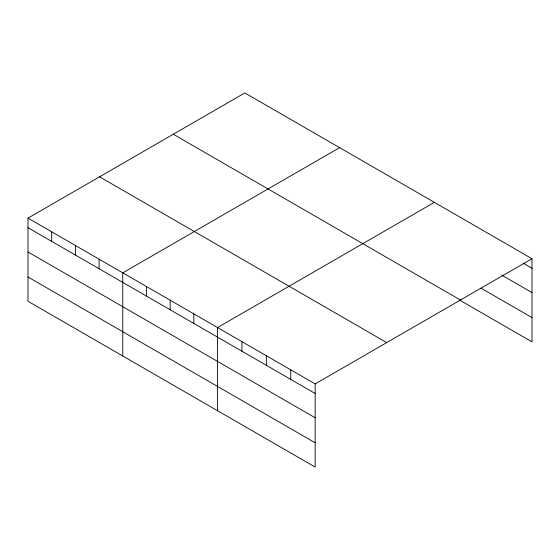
<?xml version="1.0" encoding="UTF-8"?>
<svg xmlns="http://www.w3.org/2000/svg" width="560" height="560" viewBox="0 0 560 560"><rect width="100%" height="100%" fill="white"/><g stroke="black" fill="none" stroke-linecap="round" stroke-linejoin="round"><path stroke-width="0.84" d="M28 218.127L315.154 383.915L315.154 467.061L28 301.28L28 218.127L244.846 92.939L532 258.72L532 341.873L459.515 300.02M339.605 147.644L122.759 272.839L122.759 355.985M434.364 202.356L217.525 327.551L217.525 410.697M315.154 383.915L532 258.72M523.124 263.165L532 268.289M501.676 275.065L532 292.572M480.963 288.127L532 317.59M173.285 134.253L460.439 300.034M99.561 176.813L386.715 342.601M28 227.696L315.154 393.484M28 251.979L315.154 417.767M28 276.997L315.154 442.785M290.745 369.824L290.745 379.393M266.336 355.733L266.336 365.302M241.934 341.642L241.934 351.211M193.83 313.873L193.83 323.442M170.142 300.195L170.142 309.764M146.454 286.517L146.454 296.086M99.071 259.161L99.071 268.73M75.383 245.483L75.383 255.052M51.688 231.805L51.688 241.374"/></g></svg>
